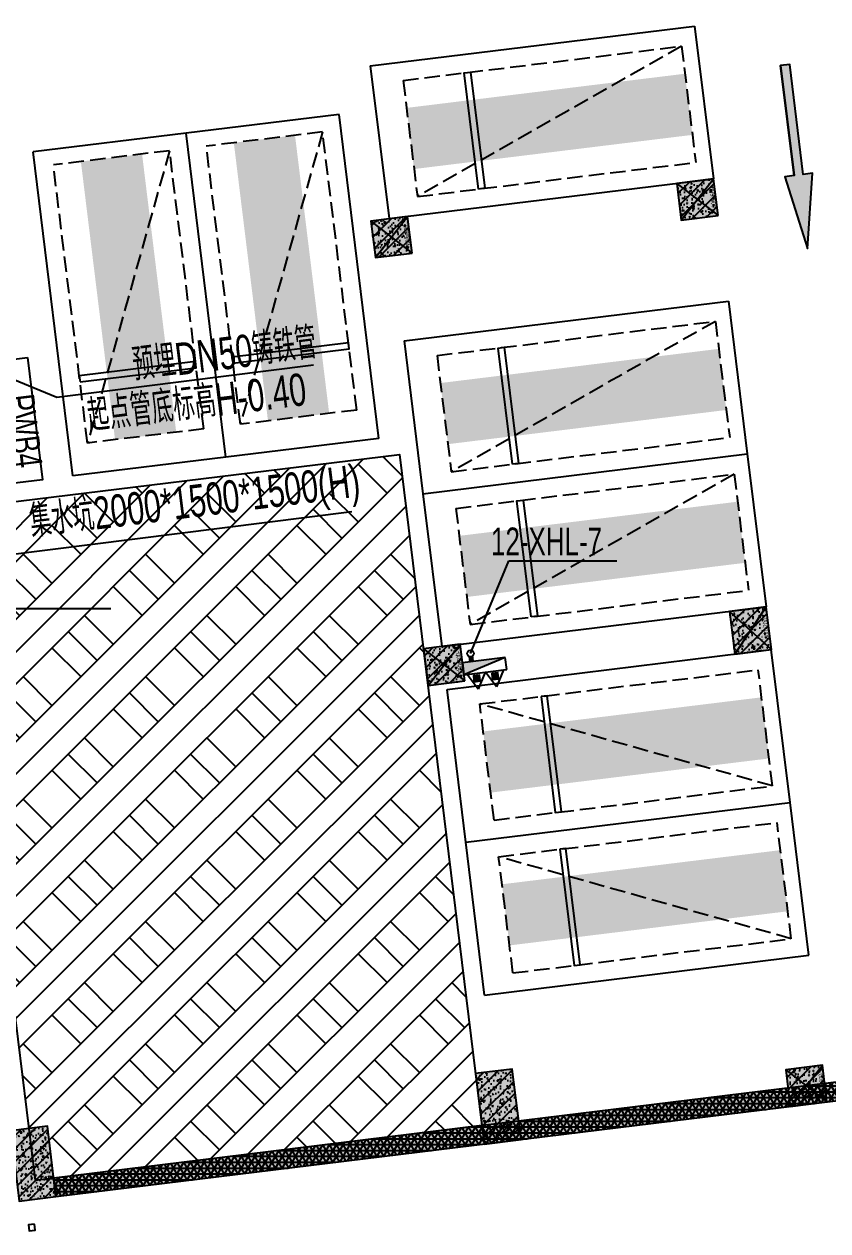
# Model space of a CAD drawing. Extents: x -1338203 to 1886333, y -783476 to 1038610.
# Drawn here: x 818613 to 831651, y -473269 to -453676 of the extents above; entities that cross this region are included whole.
import ezdxf
from ezdxf.enums import TextEntityAlignment as Align

# ---------------------------------------------------------------- set-up
doc = ezdxf.new("R2010")
doc.units = 0
doc.header["$LTSCALE"] = 1000
doc.header["$MEASUREMENT"] = 0
doc.linetypes.add('A-001-平面B2$0$__DASH', pattern=[0.35, 0.25, -0.1])
doc.linetypes.add('负二层集水坑及排水沟$0$负二层集水坑及排水沟$0$CONTINOUS', pattern=[0])
for name, color, linetype in [('A-001-主楼相对位置参照$0$SURFACE', 6, 'Continuous'), ('A-001-平面参照B2$0$0A-ELEV-LINE2', 8, 'Continuous'), ('A-001-车位参照B2$0$A-001-车位参照B2$0$0A-P-PKNG-CAR(A)', 43, 'Continuous'), ('p-a-regular', 5, 'Continuous'), ('S001南区墙柱$0$0S-CW-HATCH', 251, 'Continuous'), ('S001南区墙柱$0$0S-CW-HATCH-UP', 251, 'Continuous'), ('S001南区墙柱$0$0S-F-WALL-HATCH', 251, 'Continuous'), ('S001南区墙柱$0$0S-F-WALL-HATCH-UP', 251, 'Continuous'), ('S001南区墙柱$0$0S-F-WALL-LINE', 202, 'Continuous'), ('S001南区墙柱$0$S001-墙柱B1_1$0$0S-CC-LINE', 52, 'Continuous'), ('S001南区墙柱$0$S001地下一墙柱$0$0S-CC-LINE', 52, 'Continuous'), ('地面指向箭头', 7, 'Continuous'), ('负二层消火栓$0$0P-DIM-FH', 3, 'Continuous'), ('负二层消火栓$0$负二层消火栓$0$0P-ACC-FH', 7, 'Continuous'), ('负二层消火栓$0$负二层消火栓$0$0P-DIM-FH', 3, 'Continuous'), ('负二层消火栓$0$负二层消火栓$0$0P-PIPE-FH', 1, 'Continuous'), ('负二层消火栓$0$负二层消火栓$0$0P-VPIPE-FH', 1, 'Continuous'), ('负二层消火栓$0$负二层消火栓$1$0P-EQUIP-FH', 7, 'Continuous'), ('负二层集水坑及排水沟$0$负二层集水坑及排水沟$0$0P-A-LEAD', 3, 'Continuous'), ('负二层集水坑及排水沟$0$负二层集水坑及排水沟$0$P001-预留预埋-B1$0$0P-EQUIP-WW', 7, 'Continuous'), ('负二层集水坑及排水沟$0$负二层集水坑及排水沟$0$给排水设备', 7, '负二层集水坑及排水沟$0$负二层集水坑及排水沟$0$CONTINOUS')]:
    doc.layers.add(name, color=color, linetype=linetype)
doc.layers.add('S001南区墙柱$0$S001-墙柱B1_1$0$0S-A-TIPS', color=10, linetype='Continuous', plot=False)
doc.styles.add('S001南区墙柱$0$S001-墙柱B1_1$0$AAD-S', font='aad-s.shx', dxfattribs={"width": 0.7, "bigfont": 'aad-hztxt.shx'})
doc.styles.add('负二层消火栓$0$负二层消火栓$0$AAD-S', font='aad-s.shx', dxfattribs={"width": 0.7, "bigfont": 'aad-hztxt.shx'})
doc.styles.add('负二层集水坑及排水沟$0$负二层集水坑及排水沟$0$AAD-TXT', font='AAD-TXT.shx', dxfattribs={"width": 0.7, "height": 3, "bigfont": 'AAD-HZTXT.shx'})
doc.styles.add('负二层集水坑及排水沟$0$负二层集水坑及排水沟$0$P001-预留预埋-B1$0$AAD-TXT', font='AAD-TXT.shx', dxfattribs={"width": 0.7, "height": 3, "bigfont": 'AAD-HZTXT.shx'})
pattern_1 = [(45, (0, 0), (-106.066, 106.066), []), (50, (0, 0), (215.17805, -18.82564), [22.5, -247.5]), (355, (0, 0), (-41.6254, 225.65764), [18, -198]), (100.4514, (17.93, -1.57), (173.5528, 206.83186), [19.12206, -210.3426]), (46.1842, (0, 60), (320.1723, -49.6557), [33.75, -371.25]), (96.6356, (26.68, 55.86), (280.3988, 292.2354), [28.6831, -315.5139]), (351.1842, (0, 60), (280.3986, 292.2356), [27, -297]), (21, (30, 45), (179.0721, -120.78567), [22.5, -247.5]), (326, (30, 45), (72.9946, 217.545), [18, -198]), (71.4514, (44.92, 34.93), (252.0668, 96.75915), [19.12206, -210.3426]), (37.5, (0, 0), (3.64796, 99.86816), [1.5, -195.6, 1.5, -201, 1.5, -198.75]), (7.5, (0, 0), (78.92086, 118.32351), [1.5, -114.6, 1.5, -191.1, 1.5, -75.75]), (327.5, (-66.9, 0), (160.14673, -6.76646), [1.5, -75, 1.5, -234, 1.5, -310.5]), (317.5, (-96.9, 0), (174.95585, 30.0315), [1.5, -97.5, 1.5, -155.4, 1.5, -220.5])]

# ---------------------------------------------------------------- blocks, each defined once
blk = doc.blocks.new('A-001-主楼相对位置参照')
at = {"layer": 'A-001-主楼相对位置参照$0$SURFACE', "ltscale": 0.5, "elevation": 83050}
blk.add_lwpolyline([(52416, -309547), (52317, -309559), (52329, -309658), (52428, -309646)], close=True, dxfattribs=at)
blk.add_lwpolyline([(52416, -309547), (52317, -309559), (52329, -309658), (52428, -309646)], close=True, dxfattribs=at)
blk = doc.blocks.new('A-001-主楼组合参照B2')
blk.add_blockref('A-001-主楼相对位置参照', (0, 0))
blk = doc.blocks.new('A-001-平面参照B2')
at = {"layer": 'A-001-平面参照B2$0$0A-ELEV-LINE2'}
h = blk.add_hatch(dxfattribs=at)
h.set_pattern_fill('夯实土壤', color=256, scale=250)
h.set_pattern_definition([(45, (-766070.4, 163610.9), (-993.485, 993.485), []), (45, (-765545.4, 163610.9), (-993.485, 993.485), []), (45, (-765020.4, 163610.9), (-993.485, 993.485), []), (135, (-766070.4, 163610.9), (-993.485, -993.485), [662.5, -742.5]), (135, (-765807.9, 163873.4), (-993.485, -993.485), [662.5, -742.5]), (135, (-765545.4, 164135.9), (-993.485, -993.485), [662.5, -742.5])])
h.paths.add_polyline_path([(51091, -297942), (58337, -297052), (59675, -307950), (52430, -308840)])
blk.add_lwpolyline([(51091, -297942), (58337, -297052), (59675, -307950), (52430, -308840)], close=True, dxfattribs=at)
blk = doc.blocks.new('负二层集水坑及排水沟$0$负二层集水坑及排水沟$0$pdjsk')
at = {"layer": '负二层集水坑及排水沟$0$负二层集水坑及排水沟$0$P001-预留预埋-B1$0$0P-EQUIP-WW'}
for p, q in [((76854, 48875), (76854, 48937)), ((76854, 48937), (76870, 48937)), ((76870, 48894), (76870, 48937)), ((76883, 48905), (76883, 48937)), ((76883, 48937), (76974, 48937)), ((76974, 48927), (76974, 48937)), ((77059, 48867), (77172, 48867)), ((77172, 48673), (77172, 48941)), ((77172, 48941), (77293, 48941)), ((77293, 48673), (77293, 48941)), ((77293, 48867), (77299, 48867)), ((77299, 48731), (77299, 48883)), ((77299, 48883), (77309, 48883)), ((77309, 48731), (77309, 48883)), ((77309, 48867), (77336, 48867)), ((76854, 48677), (76854, 48740)), ((76854, 48677), (76870, 48677)), ((76870, 48677), (76870, 48721)), ((76883, 48677), (76883, 48710)), ((76883, 48677), (76974, 48677)), ((76974, 48677), (76974, 48688)), ((77059, 48748), (77172, 48748)), ((77172, 48673), (77293, 48673)), ((77293, 48748), (77299, 48748)), ((77299, 48731), (77309, 48731)), ((77309, 48748), (77336, 48748)), ((76854, 47975), (76854, 48037)), ((76854, 48037), (76870, 48037)), ((76870, 47994), (76870, 48037)), ((76883, 48005), (76883, 48037)), ((76883, 48037), (76974, 48037)), ((76974, 48027), (76974, 48037)), ((77172, 47773), (77172, 48041)), ((77172, 48041), (77293, 48041)), ((77293, 47773), (77293, 48041)), ((76854, 47777), (76854, 47840)), ((76870, 47777), (76870, 47821)), ((76883, 47777), (76883, 47810)), ((77059, 47967), (77172, 47967)), ((77059, 47848), (77172, 47848)), ((77293, 47967), (77299, 47967)), ((77293, 47848), (77299, 47848)), ((77299, 47831), (77299, 47983)), ((77299, 47983), (77309, 47983)), ((77299, 47831), (77309, 47831)), ((77309, 47831), (77309, 47983)), ((77309, 47967), (77336, 47967)), ((77309, 47848), (77336, 47848)), ((76854, 47777), (76870, 47777)), ((76883, 47777), (76974, 47777)), ((76974, 47777), (76974, 47788)), ((77172, 47773), (77293, 47773))]:
    blk.add_line(p, q, dxfattribs=at)
for points in [[(78054, 49357), (78054, 47357), (76554, 47357), (76554, 49357)], [(76754, 48507), (77354, 48507), (77354, 49107), (76754, 49107)], [(76754, 47607), (77354, 47607), (77354, 48207), (76754, 48207)]]:
    blk.add_lwpolyline(points, close=True, dxfattribs=at)
for centre, radius in [((76954, 48807), 121), ((76954, 48807), 27), ((77418, 48807), 151), ((77418, 48807), 102), ((76954, 47907), 121), ((77418, 47907), 151), ((77418, 47907), 102), ((76954, 47907), 27)]:
    blk.add_circle(centre, radius, dxfattribs=at)
at = {"layer": '负二层集水坑及排水沟$0$负二层集水坑及排水沟$0$P001-预留预埋-B1$0$0P-EQUIP-WW', "style": '负二层集水坑及排水沟$0$负二层集水坑及排水沟$0$P001-预留预埋-B1$0$AAD-TXT', "width": 0.7}
blk.add_text('PWB4', height=450, rotation=270, dxfattribs=at).set_placement((77637, 48775))
blk = doc.blocks.new('负二层集水坑及排水沟')
at = {"layer": '负二层集水坑及排水沟$0$负二层集水坑及排水沟$0$0P-A-LEAD'}
for p, q in [((51018, -295398), (52775, -296123)), ((52775, -296123), (56944, -295599)), ((51942, -298687), (57561, -297980))]:
    blk.add_line(p, q, dxfattribs=at)
at = {"layer": '负二层集水坑及排水沟$0$负二层集水坑及排水沟$0$给排水设备', "rotation": 7.001405993542067}
blk.add_blockref('负二层集水坑及排水沟$0$负二层集水坑及排水沟$0$pdjsk', (-19156, -353980, 83050), dxfattribs=at)
at = {"layer": '负二层集水坑及排水沟$0$负二层集水坑及排水沟$0$0P-A-LEAD', "color": 7, "style": '负二层集水坑及排水沟$0$负二层集水坑及排水沟$0$AAD-TXT', "width": 0.7}
for s, p in [('预埋DN50铸铁管', (54040, -295858)), ('起点管底标高H-0.40', (53308, -296691)), ('集水坑2000*1500*1500(H)', (52371, -298403))]:
    blk.add_text(s, height=525, rotation=7.1664, dxfattribs=at).set_placement(p)
blk = doc.blocks.new('负二层消火栓$0$负二层消火栓$1$$TwtSys$00000546')
h = blk.add_hatch()
h.set_pattern_fill('ANSI31', color=256, scale=200, style=0)
h.set_pattern_definition([(45, (-38543.802, -6670.83), (-17.67767, 17.67767), [])])
h.paths.add_polyline_path([(-65, 174), (65, 174), (65, 44), (-65, 44)])
for points in [[(0, 344), (-198, 0), (198, 0)], [(-65, 174), (65, 174), (65, 44), (-65, 44)]]:
    blk.add_lwpolyline(points, close=True)
blk = doc.blocks.new('负二层消火栓$0$负二层消火栓$0$$TwtSys$00000434')
for p, q in [((-0.5, 0.5), (-0.5, -0.5)), ((-0.5, -0.5), (0.5, 0.5)), ((0.5, 0.5), (-0.5, 0.5)), ((0.5, -0.5), (0.5, 0.5)), ((-0.5, -0.5), (0.5, -0.5))]:
    blk.add_line(p, q)
blk.add_solid([(0.5, -0.5), (0.5, 0.5), (-0.5, -0.5)])
blk = doc.blocks.new('负二层消火栓')
at = {"layer": '负二层消火栓$0$0P-DIM-FH'}
blk.add_line((51224, -299554, -83050), (53652, -299554, -83050), dxfattribs=at)
at = {"layer": '负二层消火栓$0$负二层消火栓$0$0P-DIM-FH'}
for p, q in [((59489, -300283, 498), (60111, -298779, 3370)), ((60111, -298779, 3370), (61861, -298779, 3370))]:
    blk.add_line(p, q, dxfattribs=at)
at = {"layer": '负二层消火栓$0$负二层消火栓$0$0P-PIPE-FH', "linetype": 'Continuous', "const_width": 82.5}
blk.add_lwpolyline([(59495, -300335), (59505, -300415)], dxfattribs=at)
at = {"layer": '负二层消火栓$0$负二层消火栓$0$0P-VPIPE-FH', "linetype": 'Continuous'}
blk.add_circle((59489, -300283), 52.5, dxfattribs=at)
at = {"layer": '负二层消火栓$0$负二层消火栓$0$0P-ACC-FH', "xscale": -700, "yscale": -200, "zscale": 700, "rotation": 7.112635789713266}
blk.add_blockref('负二层消火栓$0$负二层消火栓$0$$TwtSys$00000434', (59717, -300489), dxfattribs=at)
at = {"layer": '负二层消火栓$0$负二层消火栓$1$0P-EQUIP-FH', "xscale": -0.7500000000000003, "yscale": 0.7500000000000001, "zscale": 0.7500000000000001, "rotation": 187.1126357897132}
for p in [(59581, -300607, 8038), (59877, -300570, 8038)]:
    blk.add_blockref('负二层消火栓$0$负二层消火栓$1$$TwtSys$00000546', p, dxfattribs=at)
at = {"layer": '负二层消火栓$0$负二层消火栓$0$0P-DIM-FH', "color": 7, "style": '负二层消火栓$0$负二层消火栓$0$AAD-S', "width": 0.7}
blk.add_text('12-XHL-7', height=450, dxfattribs=at).set_placement((59821, -298689, 3370))
blk = doc.blocks.new('S001南区墙柱$0$AAD_BLOCK_20230215094838514')
at = {"layer": 'S001南区墙柱$0$0S-CW-HATCH'}
h = blk.add_hatch(color=256, dxfattribs=at)
h.dxf.hatch_style = 1
h.paths.add_polyline_path([(670, 75), (595, 670), (0, 595), (75, 0)])
at = {"layer": 'S001南区墙柱$0$0S-CW-HATCH-UP'}
h = blk.add_hatch(dxfattribs=at)
h.set_pattern_fill('钢筋混凝土', color=256, scale=30, pattern_type=2)
h.set_pattern_definition([(45, (-61837.17, -8295.53), (-106.066, 106.066), []), (50, (-61837.17, -8295.53), (215.17805, -18.82564), [22.5, -247.5]), (355, (-61837.17, -8295.53), (-41.6254, 225.65764), [18, -198]), (100.4514, (-61819.24, -8297.1), (173.5528, 206.83186), [19.12206, -210.3426]), (46.1842, (-61837.17, -8235.53), (320.1723, -49.6557), [33.75, -371.25]), (96.6356, (-61810.5, -8239.66), (280.3988, 292.2354), [28.6831, -315.5139]), (351.1842, (-61837.17, -8235.53), (280.3986, 292.2356), [27, -297]), (21, (-61807.17, -8250.53), (179.0721, -120.78567), [22.5, -247.5]), (326, (-61807.17, -8250.53), (72.9946, 217.545), [18, -198]), (71.4514, (-61792.24, -8260.6), (252.0668, 96.75915), [19.12206, -210.3426]), (37.5, (-61837.17, -8295.525), (3.64796, 99.86816), [1.5, -195.6, 1.5, -201, 1.5, -198.75]), (7.5, (-61837.17, -8295.53), (78.92086, 118.32351), [1.5, -114.6, 1.5, -191.1, 1.5, -75.75]), (327.5, (-61904.07, -8295.525), (160.14673, -6.76646), [1.5, -75, 1.5, -234, 1.5, -310.5]), (317.5, (-61934.07, -8295.53), (174.95585, 30.0315), [1.5, -97.5, 1.5, -155.4, 1.5, -220.5])])
h.paths.add_polyline_path([(670, 75), (595, 670), (0, 595), (75, 0)])
at = {"layer": 'S001南区墙柱$0$S001-墙柱B1_1$0$0S-A-TIPS'}
for p, q in [((0, 595), (670, 75)), ((75, 0), (595, 670))]:
    blk.add_line(p, q, dxfattribs=at)
at = {"layer": 'S001南区墙柱$0$S001-墙柱B1_1$0$0S-CC-LINE'}
blk.add_lwpolyline([(670, 75), (595, 670), (0, 595), (75, 0)], close=True, dxfattribs=at)
at = {"layer": 'S001南区墙柱$0$S001-墙柱B1_1$0$0S-A-TIPS', "style": 'S001南区墙柱$0$S001-墙柱B1_1$0$AAD-S', "width": 0.7}
blk.add_text('600x600', height=75, rotation=97.1664, dxfattribs=at).set_placement((589, 368), align=Align.MIDDLE_CENTER)
blk = doc.blocks.new('S001南区墙柱$0$AAD_BLOCK_20230215094917040')
at = {"layer": 'S001南区墙柱$0$0S-CW-HATCH'}
h = blk.add_hatch(color=256, dxfattribs=at)
h.dxf.hatch_style = 1
h.paths.add_polyline_path([(683, 75), (595, 769), (0, 695), (87, 0)])
at = {"layer": 'S001南区墙柱$0$0S-CW-HATCH-UP'}
h = blk.add_hatch(dxfattribs=at)
h.set_pattern_fill('钢筋混凝土', color=256, scale=30, pattern_type=2)
h.set_pattern_definition([(45, (-72854.58, -9549.2), (-106.06602, 106.06602), []), (50, (-72854.58, -9549.2), (215.17805, -18.82564), [22.5, -247.5]), (355, (-72854.58, -9549.2), (-41.6254, 225.65764), [18, -198]), (100.4514, (-72836.65, -9550.77), (173.5528, 206.83186), [19.12206, -210.34263]), (46.1842, (-72854.58, -9489.2), (320.1723, -49.6557), [33.75, -371.25]), (96.6356, (-72827.9, -9493.34), (280.3988, 292.2354), [28.6831, -315.5139]), (351.1842, (-72854.6, -9489.2), (280.3986, 292.2356), [27, -297]), (21, (-72824.58, -9504.2), (179.0721, -120.78567), [22.5, -247.5]), (326, (-72824.58, -9504.2), (72.9946, 217.545), [18, -198]), (71.4514, (-72809.66, -9514.26), (252.0668, 96.75915), [19.12206, -210.34263]), (37.5, (-72854.58, -9549.2), (3.64796, 99.86816), [1.5, -195.6, 1.5, -201, 1.5, -198.75]), (7.5, (-72854.58, -9549.2), (78.92086, 118.32351), [1.5, -114.6, 1.5, -191.1, 1.5, -75.75]), (327.5, (-72921.48, -9549.2), (160.14673, -6.76646), [1.5, -75, 1.5, -234, 1.5, -310.5]), (317.5, (-72951.48, -9549.2), (174.95585, 30.0315), [1.5, -97.5, 1.5, -155.4, 1.5, -220.5])])
h.paths.add_polyline_path([(683, 75), (595, 769), (0, 695), (87, 0)])
at = {"layer": 'S001南区墙柱$0$S001-墙柱B1_1$0$0S-A-TIPS'}
for p, q in [((0, 695), (683, 75)), ((87, 0), (595, 769))]:
    blk.add_line(p, q, dxfattribs=at)
at = {"layer": 'S001南区墙柱$0$S001-墙柱B1_1$0$0S-CC-LINE'}
blk.add_lwpolyline([(683, 75), (595, 769), (0, 695), (87, 0)], close=True, dxfattribs=at)
at = {"layer": 'S001南区墙柱$0$S001-墙柱B1_1$0$0S-A-TIPS', "style": 'S001南区墙柱$0$S001-墙柱B1_1$0$AAD-S', "width": 0.7}
blk.add_text('600x700', height=75, rotation=97.1664, dxfattribs=at).set_placement((593, 414), align=Align.MIDDLE_CENTER)
blk = doc.blocks.new('S001南区墙柱')
at = {"layer": 'S001南区墙柱$0$0S-CW-HATCH'}
h = blk.add_hatch(color=256, dxfattribs=at)
h.dxf.hatch_style = 1
h.paths.add_polyline_path([(62684, 1996), (62824, 853), (63420, 926), (63279, 2069)])
h = blk.add_hatch(color=256, dxfattribs=at)
h.dxf.hatch_style = 1
h.paths.add_polyline_path([(55141, 1069), (55281, -73), (55876, 0), (55736, 1143)])
at = {"layer": 'S001南区墙柱$0$0S-CW-HATCH-UP'}
h = blk.add_hatch(dxfattribs=at)
h.set_pattern_fill('钢筋混凝土', color=256, scale=30, pattern_type=2)
h.set_pattern_definition(pattern_1)
h.paths.add_polyline_path([(62684, 1996), (62824, 853), (63420, 926), (63279, 2069)])
h = blk.add_hatch(dxfattribs=at)
h.set_pattern_fill('钢筋混凝土', color=256, scale=30, pattern_type=2)
h.set_pattern_definition(pattern_1)
h.paths.add_polyline_path([(55141, 1069), (55281, -73), (55876, 0), (55736, 1143)])
at = {"layer": 'S001南区墙柱$0$0S-F-WALL-HATCH'}
h = blk.add_hatch(color=256, dxfattribs=at)
h.dxf.hatch_style = 1
h.paths.add_polyline_path([(55876, 0), (79102, 2852), (79066, 3142), (79065, 3150), (55840, 298)])
at = {"layer": 'S001南区墙柱$0$0S-F-WALL-HATCH-UP'}
h = blk.add_hatch(dxfattribs=at)
h.set_pattern_fill('NET3', color=256, scale=30)
h.set_pattern_definition([(0, (0, 0), (0, 95.25), []), (60, (0, 0), (-82.48892, 47.625), []), (120, (0, 0), (-82.48892, -47.625), [])])
h.paths.add_polyline_path([(55876, 0), (79102, 2852), (79066, 3142), (79065, 3150), (55840, 298)])
at = {"layer": 'S001南区墙柱$0$0S-F-WALL-LINE', "elevation": 3370}
blk.add_lwpolyline([(55876, 0), (79102, 2852), (79066, 3142), (79066, 3142), (79065, 3150), (55840, 298)], close=True, dxfattribs=at)
at = {"layer": 'S001南区墙柱$0$S001地下一墙柱$0$0S-CC-LINE'}
for points, elevation in [([(62684, 1996), (62824, 853), (63420, 926), (63279, 2069), (62684, 1996)], 97370), ([(55141, 1069), (55281, -73), (55876, 0), (55736, 1143), (55141, 1069)], 97420)]:
    blk.add_lwpolyline(points, dxfattribs=dict(at, elevation=elevation))
for name, p in [('S001南区墙柱$0$AAD_BLOCK_20230215094838514', (65946, 15853, 3370)), ('S001南区墙柱$0$AAD_BLOCK_20230215094838514', (60983, 15244, 3370)), ('S001南区墙柱$0$AAD_BLOCK_20230215094917040', (66800, 8806, 6740)), ('S001南区墙柱$0$AAD_BLOCK_20230215094838514', (61837, 8296, 3370)), ('S001南区墙柱$0$AAD_BLOCK_20230215094838514', (67714, 1461, 3370))]:
    blk.add_blockref(name, p)
blk = doc.blocks.new('S001地下二墙柱')
blk.add_blockref('S001南区墙柱', (-3112, -309101, -3370))
blk = doc.blocks.new('直行')
at = {"layer": '地面指向箭头'}
blk.add_hatch(color=251, dxfattribs=at).paths.add_polyline_path([(-29241, 4059962), (-29466, 4058762), (-29316, 4058762), (-29316, 4056961), (-29166, 4056961), (-29166, 4058762), (-29016, 4058762)])
at = {"layer": '地面指向箭头', "color": 251}
blk.add_lwpolyline([(-29316, 4058762), (-29316, 4056961), (-29316, 4058762), (-29316, 4058762), (-29466, 4058762), (-29241, 4059962), (-29016, 4058762), (-29166, 4058762), (-29166, 4056961), (-29316, 4056961), (-29316, 4056961)], dxfattribs=at)
blk = doc.blocks.new('A$C3d42903c')
at = {"layer": '地面指向箭头', "color": 251, "xscale": -1, "rotation": 186.999982029879}
blk.add_blockref('直行', (-47083, 4105185), dxfattribs=at)
blk = doc.blocks.new('A-001-车位参照B2$0$A-001-车位参照B2$0$ddd')
for p, q in [((0, 2500), (5300, 2500)), ((0, 2500), (0, 0)), ((5300, 2500), (5300, 0)), ((0, 0), (5300, 0))]:
    blk.add_line(p, q)
at = {"linetype": 'A-001-平面B2$0$__DASH'}
for p, q in [((500, 2200), (500, 300)), ((500, 2200), (5050, 2200)), ((5050, 2200), (5050, 300)), ((500, 300), (5050, 300))]:
    blk.add_line(p, q, dxfattribs=at)
blk.add_lwpolyline([(5050, 2200), (500, 300)], dxfattribs=at)
blk.add_lwpolyline([(1500, 300), (1500, 2200), (1600, 2200), (1600, 300)], close=True)
at = {"layer": 'p-a-regular', "ltscale": 0.002, "const_width": 1000}
blk.add_lwpolyline([(5050, 1250), (500, 1250)], dxfattribs=at)

msp = doc.modelspace()

# ---------------------------------------------------------------- block references
at = {"ltscale": 0.002}
for name, p in [('S001地下二墙柱', (766365.4, -163610.9)), ('A-001-主楼相对位置参照', (766365.4, -163610.9)), ('A-001-主楼组合参照B2', (766365.4, -163610.9)), ('A-001-主楼组合参照B2', (766365.4, -163610.9)), ('负二层集水坑及排水沟', (766365.4, -163610.9)), ('负二层消火栓', (766365.4, -163610.9)), ('A$C3d42903c', (412646.2, -529238.7))]:
    msp.add_blockref(name, p, dxfattribs=at)
msp.add_blockref('A-001-平面参照B2', (766365.4, -163610.9))
at = {"layer": 'A-001-车位参照B2$0$A-001-车位参照B2$0$0A-P-PKNG-CAR(A)', "linetype": 'Continuous', "rotation": 7.00412981131237}
for p in [(824533.3, -456834.6), (825083.1, -461301.6), (825387.8, -463782.9)]:
    msp.add_blockref('A-001-车位参照B2$0$A-001-车位参照B2$0$ddd', p, dxfattribs=at)
at = {"layer": 'A-001-车位参照B2$0$A-001-车位参照B2$0$0A-P-PKNG-CAR(A)', "linetype": 'Continuous', "xscale": -1}
for p, rotation in [((821885.3, -460706.3), 276.998682747989), ((819404, -461011.3), 276.998682747989), ((825473.1, -464477.2), 186.998682745942), ((825777.8, -466958.5), 186.998682745942)]:
    msp.add_blockref('A-001-车位参照B2$0$A-001-车位参照B2$0$ddd', p, dxfattribs=dict(at, rotation=rotation))

doc.saveas('drawing.dxf')
